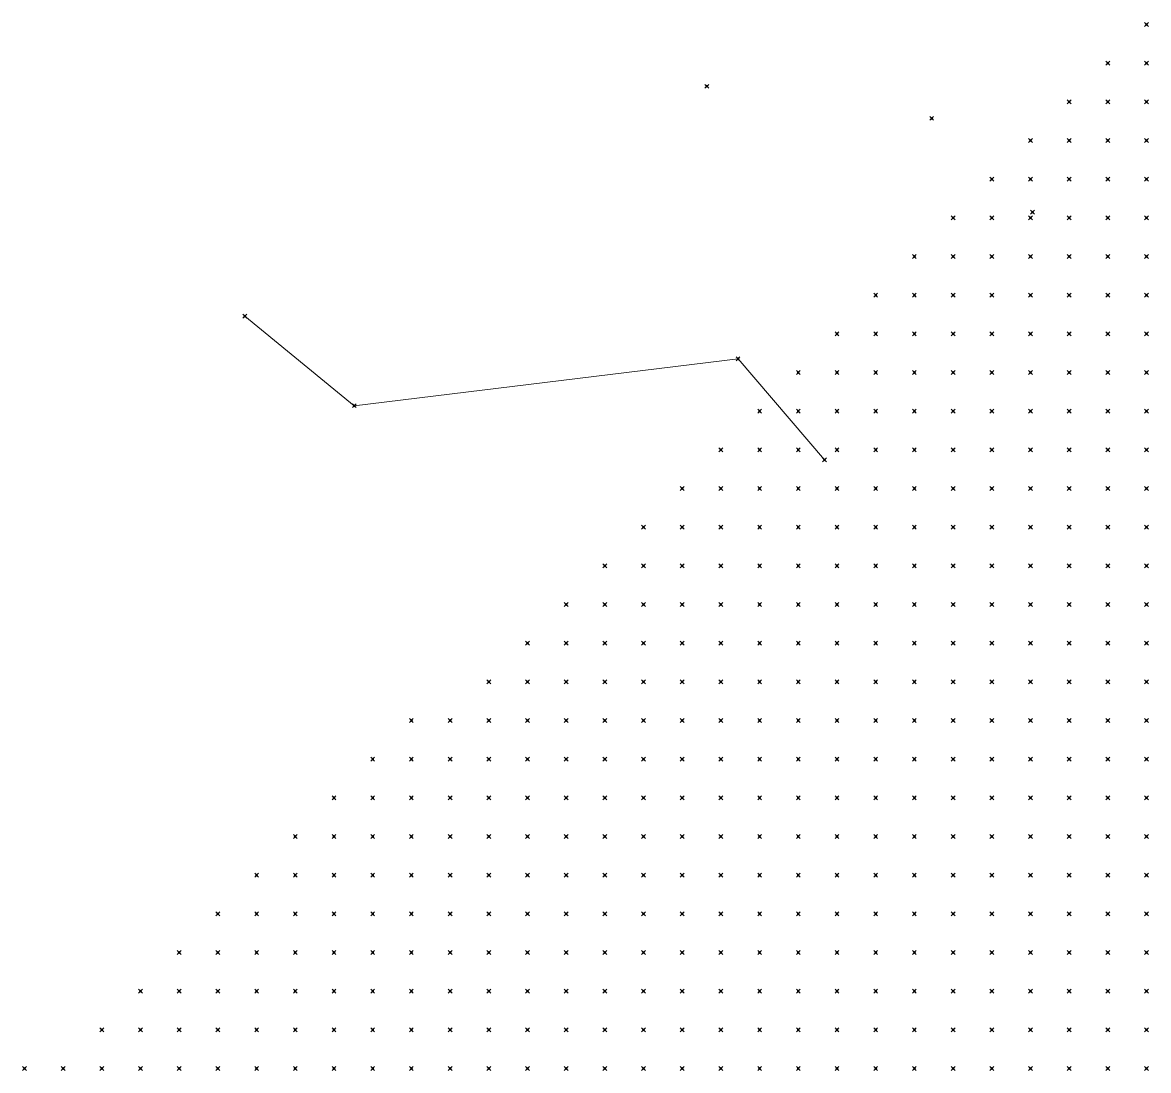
# Model space of a CAD drawing. Header units: metres. Extents: x 441556 to 446409, y 432338 to 461058.
# Drawn here: x 441896.9 to 441984.2, y 454196.5 to 454277.8 of the extents above; entities that cross this region are included whole.
import ezdxf

# ---------------------------------------------------------------- set-up
doc = ezdxf.new("R2010")
doc.units = ezdxf.units.M
doc.header["$MEASUREMENT"] = 0
doc.header["$PDMODE"] = 35
doc.header["$PDSIZE"] = 0.15
for name, color, linetype, lineweight in [('DTM-BRE-RevN_GRP_TALUZ SUS', 2, 'Continuous', 0), ('DTM-NOK-RevN_LIDAR_co_lidar', 91, 'Continuous', 0), ('DTM-NOK-RevN_RTK', 32, 'Continuous', 0)]:
    doc.layers.add(name, color=color, linetype=linetype, lineweight=lineweight)

msp = doc.modelspace()

# ---------------------------------------------------------------- linework, layer by layer
at = {"layer": 'DTM-BRE-RevN_GRP_TALUZ SUS'}
for p, q in [((441914.108, 454255.021, 451.66), (441922.593, 454248.075, 444.41)), ((441922.593, 454248.075, 444.41), (441952.339, 454251.716, 416.41)), ((441952.339, 454251.716, 416.41), (441959.034, 454243.879, 410.41))]:
    msp.add_line(p, q, dxfattribs=at)
at = {"layer": 'DTM-NOK-RevN_LIDAR_co_lidar'}
for p in [(441984.004, 454277.648, 416.162), (441981.005, 454274.649, 416.04), (441984.004, 454274.649, 415.288), (441978.005, 454271.65, 414.331), (441981.005, 454271.65, 414.311), (441984.004, 454271.65, 413.99), (441975.006, 454268.65, 412.901), (441978.005, 454268.65, 412.83), (441981.005, 454268.65, 412.873), (441984.004, 454268.65, 412.411), (441972.007, 454265.651, 412.277), (441975.006, 454265.651, 411.843), (441978.005, 454265.651, 411.675), (441981.005, 454265.651, 411.587), (441984.004, 454265.651, 411.007), (441969.007, 454262.652, 412.575), (441972.007, 454262.652, 411.784), (441975.006, 454262.652, 411.101), (441978.005, 454262.652, 410.521), (441981.005, 454262.652, 410.004), (441984.004, 454262.652, 409.348), (441966.008, 454259.652, 413.528), (441969.007, 454259.652, 412.031), (441972.007, 454259.652, 411.1), (441975.006, 454259.652, 410.438), (441978.005, 454259.652, 409.713), (441981.005, 454259.652, 408.828), (441984.004, 454259.652, 407.769), (441963.009, 454256.653, 413.469), (441966.008, 454256.653, 412.56), (441969.007, 454256.653, 411.199), (441972.007, 454256.653, 410.247), (441975.006, 454256.653, 409.41), (441978.005, 454256.653, 408.515), (441981.005, 454256.653, 407.361), (441984.004, 454256.653, 406.173), (441960.009, 454253.654, 413.381), (441963.009, 454253.654, 412.518), (441966.008, 454253.654, 411.285), (441969.007, 454253.654, 410.162), (441972.007, 454253.654, 409.307), (441975.006, 454253.654, 408.134), (441978.005, 454253.654, 407.023), (441981.005, 454253.654, 405.828), (441984.004, 454253.654, 404.654), (441957.01, 454250.654, 414), (441960.009, 454250.654, 412.478), (441963.009, 454250.654, 411.514), (441966.008, 454250.654, 410.401), (441969.007, 454250.654, 409.164), (441972.007, 454250.654, 407.94), (441975.006, 454250.654, 406.785), (441978.005, 454250.654, 405.55), (441981.005, 454250.654, 404.206), (441984.004, 454250.654, 403.291), (441954.011, 454247.655, 415.966), (441957.01, 454247.655, 413.159), (441960.009, 454247.655, 411.171), (441963.009, 454247.655, 410.202), (441966.008, 454247.655, 409.463), (441969.007, 454247.655, 408.539), (441972.007, 454247.655, 406.898), (441975.006, 454247.655, 405.471), (441978.005, 454247.655, 404.115), (441981.005, 454247.655, 402.886), (441984.004, 454247.655, 402.195), (441951.011, 454244.655, 419.089), (441954.011, 454244.655, 415.777), (441957.01, 454244.655, 412.37), (441960.009, 454244.655, 410.236), (441963.009, 454244.655, 408.962), (441966.008, 454244.655, 408.325), (441969.007, 454244.655, 407.401), (441972.007, 454244.655, 405.513), (441975.006, 454244.655, 403.678), (441978.005, 454244.655, 402.45), (441981.005, 454244.655, 401.747), (441984.004, 454244.655, 401.125), (441948.012, 454241.656, 421.381), (441951.011, 454241.656, 419.073), (441954.011, 454241.656, 416.017), (441957.01, 454241.656, 412.106), (441960.009, 454241.656, 409.776), (441963.009, 454241.656, 407.947), (441966.008, 454241.656, 406.923), (441969.007, 454241.656, 405.889), (441972.007, 454241.656, 404.24), (441975.006, 454241.656, 402.337), (441978.005, 454241.656, 401.01), (441981.005, 454241.656, 400.251), (441984.004, 454241.656, 399.773), (441945.012, 454238.657, 424.032), (441948.012, 454238.657, 421.46), (441951.011, 454238.657, 418.754), (441954.011, 454238.657, 415.964), (441957.01, 454238.657, 412.241), (441960.009, 454238.657, 409.509), (441963.009, 454238.657, 407.335), (441966.008, 454238.657, 405.825), (441969.007, 454238.657, 404.875), (441972.007, 454238.657, 403.32), (441975.006, 454238.657, 401.607), (441978.005, 454238.657, 399.96), (441981.005, 454238.657, 398.628), (441984.004, 454238.657, 397.961), (441942.013, 454235.657, 427.458), (441945.012, 454235.657, 424.486), (441948.012, 454235.657, 421.715), (441951.011, 454235.657, 419.095), (441954.011, 454235.657, 416.187), (441957.01, 454235.657, 412.522), (441960.009, 454235.657, 409.379), (441963.009, 454235.657, 407.011), (441966.008, 454235.657, 405.202), (441969.007, 454235.657, 403.86), (441972.007, 454235.657, 402.385), (441975.006, 454235.657, 400.813), (441978.005, 454235.657, 398.779), (441981.005, 454235.657, 397.106), (441984.004, 454235.657, 396.055), (441939.014, 454232.658, 429.6), (441942.013, 454232.658, 427.347), (441945.012, 454232.658, 424.573), (441948.012, 454232.658, 421.62), (441951.011, 454232.658, 419.16), (441954.011, 454232.658, 416.222), (441957.01, 454232.658, 413.228), (441960.009, 454232.658, 409.97), (441963.009, 454232.658, 406.798), (441966.008, 454232.658, 404.461), (441969.007, 454232.658, 402.601), (441972.007, 454232.658, 401.083), (441975.006, 454232.658, 399.627), (441978.005, 454232.658, 397.591), (441981.005, 454232.658, 395.799), (441984.004, 454232.658, 394.403), (441936.014, 454229.659, 431.272), (441939.014, 454229.659, 429.019), (441942.013, 454229.659, 426.703), (441945.012, 454229.659, 423.99), (441948.012, 454229.659, 421.101), (441951.011, 454229.659, 418.609), (441954.011, 454229.659, 415.833), (441957.01, 454229.659, 413.783), (441960.009, 454229.659, 410.392), (441963.009, 454229.659, 406.872), (441966.008, 454229.659, 404.187), (441969.007, 454229.659, 401.731), (441972.007, 454229.659, 399.781), (441975.006, 454229.659, 398.231), (441978.005, 454229.659, 396.504), (441981.005, 454229.659, 394.642), (441984.004, 454229.659, 392.983), (441933.015, 454226.659, 432.335), (441936.014, 454226.659, 430.388), (441939.014, 454226.659, 428.136), (441942.013, 454226.659, 425.316), (441945.012, 454226.659, 422.64), (441948.012, 454226.659, 419.957), (441951.011, 454226.659, 417.661), (441954.011, 454226.659, 415.065), (441957.01, 454226.659, 413.024), (441960.009, 454226.659, 409.856), (441963.009, 454226.659, 406.938), (441966.008, 454226.659, 404.371), (441969.007, 454226.659, 401.518), (441972.007, 454226.659, 399.019), (441975.006, 454226.659, 397.013), (441978.005, 454226.659, 395.433), (441981.005, 454226.659, 393.507), (441984.004, 454226.659, 391.632), (441927.016, 454223.66, 434.526), (441930.016, 454223.66, 433.212), (441933.015, 454223.66, 431.545), (441936.014, 454223.66, 429.579), (441939.014, 454223.66, 427.2), (441942.013, 454223.66, 424.319), (441945.012, 454223.66, 421.203), (441948.012, 454223.66, 418.873), (441951.011, 454223.66, 416.521), (441954.011, 454223.66, 413.916), (441957.01, 454223.66, 411.414), (441960.009, 454223.66, 409.02), (441963.009, 454223.66, 406.521), (441966.008, 454223.66, 404.201), (441969.007, 454223.66, 401.593), (441972.007, 454223.66, 398.776), (441975.006, 454223.66, 396.371), (441978.005, 454223.66, 394.503), (441981.005, 454223.66, 392.459), (441984.004, 454223.66, 390.511), (441924.017, 454220.661, 434.458), (441927.016, 454220.661, 433.389), (441930.016, 454220.661, 432.05), (441933.015, 454220.661, 430.477), (441936.014, 454220.661, 428.814), (441939.014, 454220.661, 426.917), (441942.013, 454220.661, 424.441), (441945.012, 454220.661, 420.783), (441948.012, 454220.661, 418.562), (441951.011, 454220.661, 415.826), (441954.011, 454220.661, 413.181), (441957.01, 454220.661, 410.498), (441960.009, 454220.661, 408.074), (441963.009, 454220.661, 405.76), (441966.008, 454220.661, 403.618), (441969.007, 454220.661, 401.334), (441972.007, 454220.661, 398.674), (441975.006, 454220.661, 396.297), (441978.005, 454220.661, 394.053), (441981.005, 454220.661, 391.762), (441984.004, 454220.661, 389.699), (441921.018, 454217.661, 434.025), (441924.017, 454217.661, 433.232), (441927.016, 454217.661, 432.12), (441930.016, 454217.661, 430.718), (441933.015, 454217.661, 429.276), (441936.014, 454217.661, 427.791), (441939.014, 454217.661, 426.241), (441942.013, 454217.661, 424.145), (441945.012, 454217.661, 421.055), (441948.012, 454217.661, 418.328), (441951.011, 454217.661, 415.565), (441954.011, 454217.661, 412.935), (441957.01, 454217.661, 410.337), (441960.009, 454217.661, 407.092), (441963.009, 454217.661, 404.94), (441966.008, 454217.661, 402.569), (441969.007, 454217.661, 400.442), (441972.007, 454217.661, 398.27), (441975.006, 454217.661, 395.964), (441978.005, 454217.661, 393.797), (441981.005, 454217.661, 391.377), (441984.004, 454217.661, 388.995), (441918.018, 454214.662, 433.432), (441921.018, 454214.662, 432.727), (441924.017, 454214.662, 431.7), (441927.016, 454214.662, 430.55), (441930.016, 454214.662, 429.219), (441933.015, 454214.662, 427.95), (441936.014, 454214.662, 426.684), (441939.014, 454214.662, 425.075), (441942.013, 454214.662, 423.196), (441945.012, 454214.662, 420.737), (441948.012, 454214.662, 418.175), (441951.011, 454214.662, 415.457), (441954.011, 454214.662, 412.496), (441957.01, 454214.662, 409.977), (441960.009, 454214.662, 406.681), (441963.009, 454214.662, 404.161), (441966.008, 454214.662, 401.483), (441969.007, 454214.662, 399.392), (441972.007, 454214.662, 397.323), (441975.006, 454214.662, 394.918), (441978.005, 454214.662, 392.81), (441981.005, 454214.662, 390.789), (441984.004, 454214.662, 388.49), (441915.019, 454211.663, 432.655), (441918.018, 454211.663, 431.978), (441921.018, 454211.663, 430.97), (441924.017, 454211.663, 429.959), (441927.016, 454211.663, 428.98), (441930.016, 454211.663, 427.639), (441933.015, 454211.663, 426.322), (441936.014, 454211.663, 425.228), (441939.014, 454211.663, 423.445), (441942.013, 454211.663, 421.797), (441945.012, 454211.663, 420.052), (441948.012, 454211.663, 417.523), (441951.011, 454211.663, 414.664), (441954.011, 454211.663, 411.748), (441957.01, 454211.663, 409.522), (441960.009, 454211.663, 406.22), (441963.009, 454211.663, 403.046), (441966.008, 454211.663, 400.295), (441969.007, 454211.663, 398.13), (441972.007, 454211.663, 396.203), (441975.006, 454211.663, 394.257), (441978.005, 454211.663, 392.224), (441981.005, 454211.663, 390.074), (441984.004, 454211.663, 387.694), (441912.02, 454208.663, 431.797), (441915.019, 454208.663, 431.02), (441918.018, 454208.663, 430.117), (441921.018, 454208.663, 429.213), (441924.017, 454208.663, 428.206), (441927.016, 454208.663, 427.098), (441930.016, 454208.663, 425.831), (441933.015, 454208.663, 424.544), (441936.014, 454208.663, 423.136), (441939.014, 454208.663, 422.072), (441942.013, 454208.663, 420.389), (441945.012, 454208.663, 418.676), (441948.012, 454208.663, 416.109), (441951.011, 454208.663, 413.804), (441954.011, 454208.663, 411.023), (441957.01, 454208.663, 409.266), (441960.009, 454208.663, 405.334), (441963.009, 454208.663, 401.888), (441966.008, 454208.663, 399.174), (441969.007, 454208.663, 396.789), (441972.007, 454208.663, 394.959), (441975.006, 454208.663, 393.03), (441978.005, 454208.663, 391.028), (441981.005, 454208.663, 389.006), (441984.004, 454208.663, 386.978), (441909.02, 454205.664, 430.502), (441912.02, 454205.664, 429.962), (441915.019, 454205.664, 429.234), (441918.018, 454205.664, 428.404), (441921.018, 454205.664, 427.263), (441924.017, 454205.664, 426.169), (441927.016, 454205.664, 425.106), (441930.016, 454205.664, 423.82), (441933.015, 454205.664, 422.909), (441936.014, 454205.664, 421.91), (441939.014, 454205.664, 420.483), (441942.013, 454205.664, 418.335), (441945.012, 454205.664, 416.224), (441948.012, 454205.664, 414.695), (441951.011, 454205.664, 413.234), (441954.011, 454205.664, 409.953), (441957.01, 454205.664, 408.643), (441960.009, 454205.664, 402.976), (441963.009, 454205.664, 400.197), (441966.008, 454205.664, 398.066), (441969.007, 454205.664, 395.776), (441972.007, 454205.664, 393.389), (441975.006, 454205.664, 390.984), (441978.005, 454205.664, 389.119), (441981.005, 454205.664, 387.343), (441984.004, 454205.664, 385.389), (441906.021, 454202.665, 429.637), (441909.02, 454202.665, 428.868), (441912.02, 454202.665, 428.362), (441915.019, 454202.665, 427.643), (441918.018, 454202.665, 426.853), (441921.018, 454202.665, 425.653), (441924.017, 454202.665, 424.191), (441927.016, 454202.665, 422.939), (441930.016, 454202.665, 421.731), (441933.015, 454202.665, 421.009), (441936.014, 454202.665, 419.866), (441939.014, 454202.665, 418.024), (441942.013, 454202.665, 416.209), (441945.012, 454202.665, 415.196), (441948.012, 454202.665, 413.445), (441951.011, 454202.665, 412.04), (441954.011, 454202.665, 410.357), (441957.01, 454202.665, 406.713), (441960.009, 454202.665, 402.652), (441963.009, 454202.665, 399.547), (441966.008, 454202.665, 396.815), (441969.007, 454202.665, 394.059), (441972.007, 454202.665, 392.046), (441975.006, 454202.665, 389.129), (441978.005, 454202.665, 386.701), (441981.005, 454202.665, 384.836), (441984.004, 454202.665, 382.782), (441903.022, 454199.665, 428.527), (441906.021, 454199.665, 428.187), (441909.02, 454199.665, 427.182), (441912.02, 454199.665, 426.249), (441915.019, 454199.665, 425.274), (441918.018, 454199.665, 424.292), (441921.018, 454199.665, 423.29), (441924.017, 454199.665, 422.131), (441927.016, 454199.665, 421.122), (441930.016, 454199.665, 420.271), (441933.015, 454199.665, 419.137), (441936.014, 454199.665, 417.65), (441939.014, 454199.665, 416.239), (441942.013, 454199.665, 415.147), (441945.012, 454199.665, 413.824), (441948.012, 454199.665, 412.225), (441951.011, 454199.665, 411.029), (441954.011, 454199.665, 409.517), (441957.01, 454199.665, 405.685), (441960.009, 454199.665, 402.489), (441963.009, 454199.665, 399.823), (441966.008, 454199.665, 395.641), (441969.007, 454199.665, 391.864), (441972.007, 454199.665, 389.463), (441975.006, 454199.665, 387.521), (441978.005, 454199.665, 385.126), (441981.005, 454199.665, 382.731), (441984.004, 454199.665, 380.803), (441897.023, 454196.666, 428.155), (441900.022, 454196.666, 427.811), (441903.022, 454196.666, 427.072), (441906.021, 454196.666, 426.004), (441909.02, 454196.666, 425.165), (441912.02, 454196.666, 424.446), (441915.019, 454196.666, 423.544), (441918.018, 454196.666, 422.523), (441921.018, 454196.666, 421.511), (441924.017, 454196.666, 420.434), (441927.016, 454196.666, 419.498), (441930.016, 454196.666, 418.492), (441933.015, 454196.666, 416.86), (441936.014, 454196.666, 415.564), (441939.014, 454196.666, 414.656), (441942.013, 454196.666, 413.526), (441945.012, 454196.666, 411.529), (441948.012, 454196.666, 410.683), (441951.011, 454196.666, 409.324), (441954.011, 454196.666, 407.474), (441957.01, 454196.666, 404.943), (441960.009, 454196.666, 402.539), (441963.009, 454196.666, 399.865), (441966.008, 454196.666, 393.804), (441969.007, 454196.666, 390.646), (441972.007, 454196.666, 388.449), (441975.006, 454196.666, 386.256), (441978.005, 454196.666, 383.999), (441981.005, 454196.666, 381.586), (441984.004, 454196.666, 379.505)]:
    msp.add_point(p, dxfattribs=at)
at = {"layer": 'DTM-NOK-RevN_RTK'}
for p in [(441949.914, 454272.851, 426.16), (441967.351, 454270.362, 415.66), (441975.166, 454263.082, 410.66), (441914.108, 454255.021, 451.66), (441952.339, 454251.716, 416.41), (441922.593, 454248.075, 444.41), (441959.034, 454243.879, 410.41)]:
    msp.add_point(p, dxfattribs=at)

doc.saveas('drawing.dxf')
